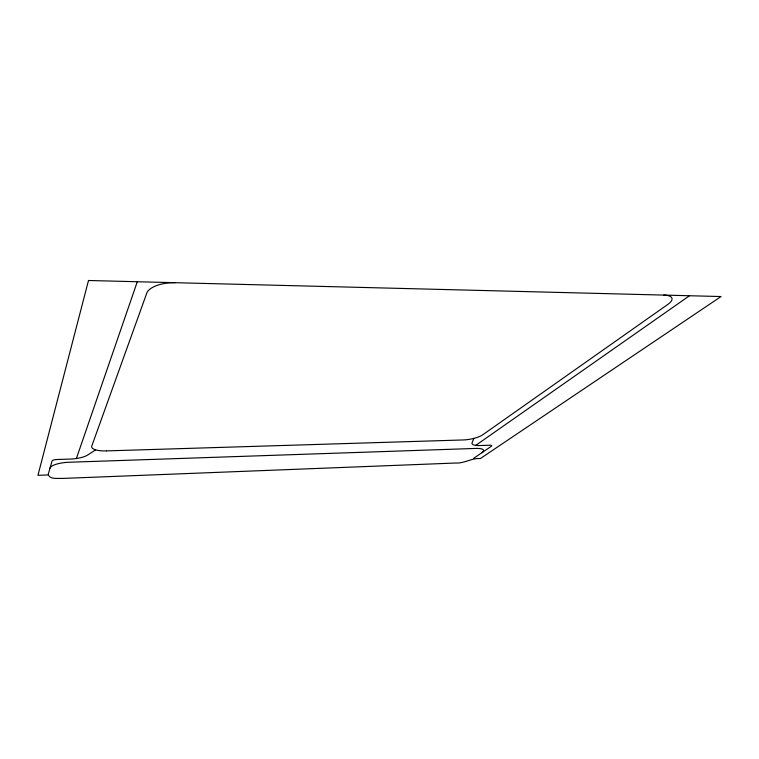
<?xml version="1.0" encoding="UTF-8"?>
<svg xmlns="http://www.w3.org/2000/svg" width="759" height="759" viewBox="0 0 759 759"><rect width="100%" height="100%" fill="white"/><g stroke="black" fill="none" stroke-linecap="round" stroke-linejoin="round"><path stroke-width="1.14" d="M48.234 474.337L52.048 460.998A4.326 1.29 -4.3 0 1 56.84 459.508L70.122 459.072A17.438 5.285 -4.4 0 0 75.947 458.578L76.374 458.512A17.438 5.285 -4.4 0 0 87.674 455.011L95.615 449.85M76.374 458.512L137.294 281.741M473.834 438.389L472.079 442.763A14.763 4.042 -10.9 0 0 475.741 445.381L475.988 445.41A14.763 4.042 -10.9 0 0 479.906 445.542L489.802 445.21A3.624 0.977 -10.8 0 1 491.282 446.311L473.701 458.284M475.741 445.381L689.495 295.744M106.782 450.893L463.218 439.954A15.104 4.26 -10.7 0 0 482.8 434.755L667.929 304.34A20.37 6.964 -15 0 0 663.783 295.09M175.025 282.699A23.586 10.237 -4.9 0 0 146.8 293.059L91.763 446.093A17.429 5.398 -5 0 0 106.402 450.912M50.018 468.113A16.878 4.934 -4.5 0 1 68.955 462.259L475.865 448.417A14.307 3.823 -10.5 0 1 481.918 452.687M88.499 280.498L37.95 475.324L48.196 474.935C50.815 479.84 58.215 478.028 62.836 478.426L455.419 463.028C464.214 463.664 471.756 457.829 480.381 458.55L721.05 296.541L88.499 280.498"/></g></svg>
